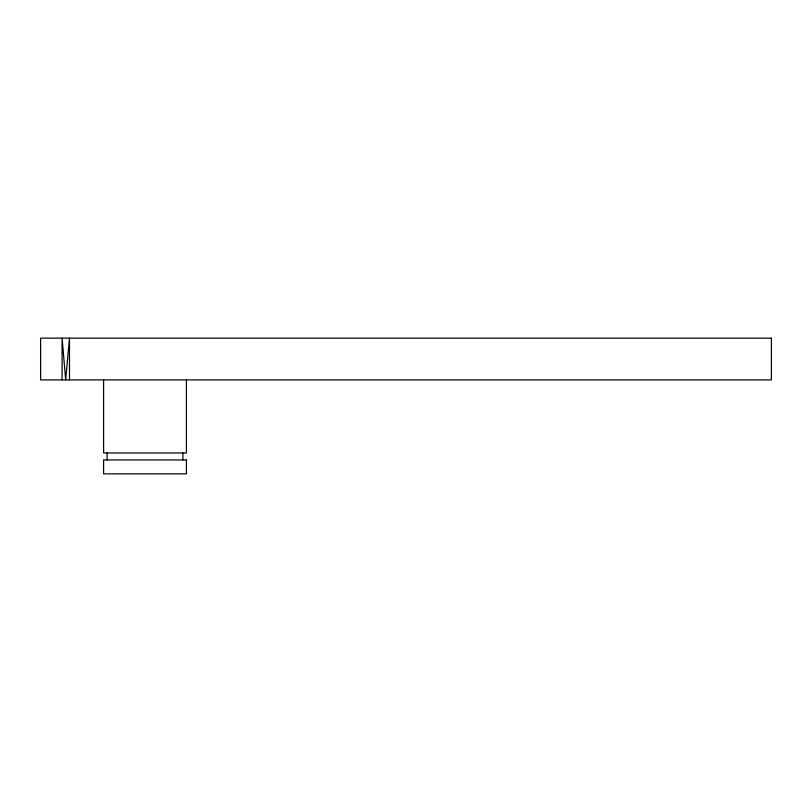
<?xml version="1.0" encoding="UTF-8"?>
<svg xmlns="http://www.w3.org/2000/svg" width="812" height="812" viewBox="0 0 812 812"><rect width="100%" height="100%" fill="white"/><g stroke="black" fill="none" stroke-linecap="round" stroke-linejoin="round"><path stroke-width="1.22" d="M186.405 379.904L186.405 452.984L103.601 452.984L103.601 379.904M182.893 452.984L182.893 459.937M107.103 452.984L107.103 459.937M69.487 379.904L69.487 338.137L65.681 379.904L62.098 338.137L62.098 379.904M771.4 338.137L40.6 338.137L40.6 379.904L771.4 379.904L771.4 338.137M186.405 459.937L103.601 459.937L103.601 473.863L186.405 473.863L186.405 459.937"/></g></svg>
